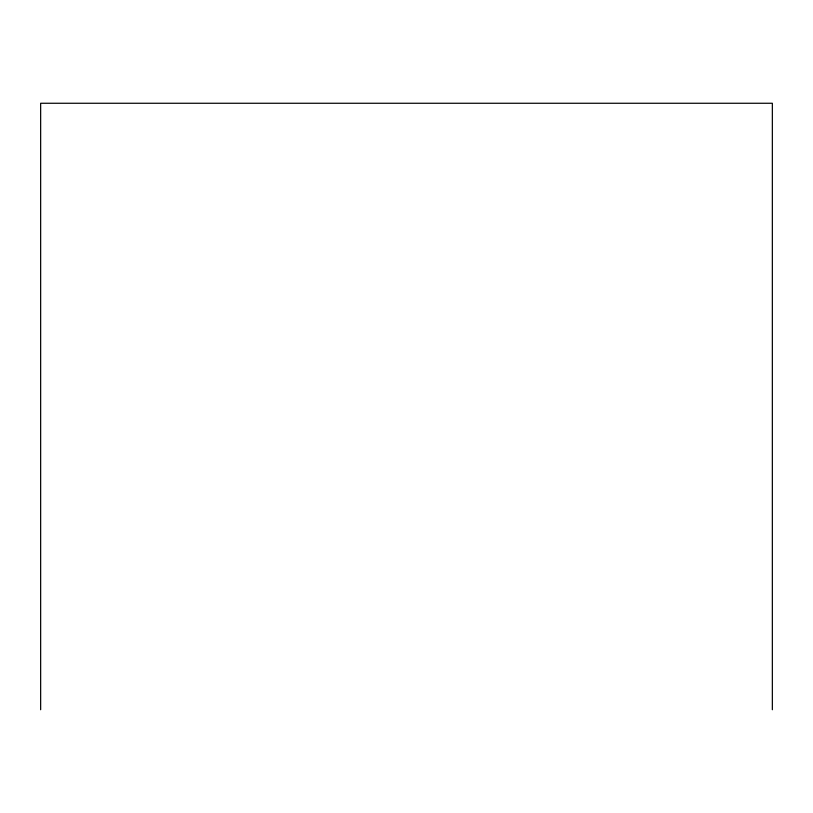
<?xml version="1.0" encoding="UTF-8"?>
<svg xmlns="http://www.w3.org/2000/svg" width="813" height="813" viewBox="0 0 813 813"><rect width="100%" height="100%" fill="white"/><g stroke="black" fill="none" stroke-linecap="round" stroke-linejoin="round"><path stroke-width="1.22" d="M772.35 709.739L772.35 103.261L40.65 103.261L40.65 709.739"/></g></svg>
